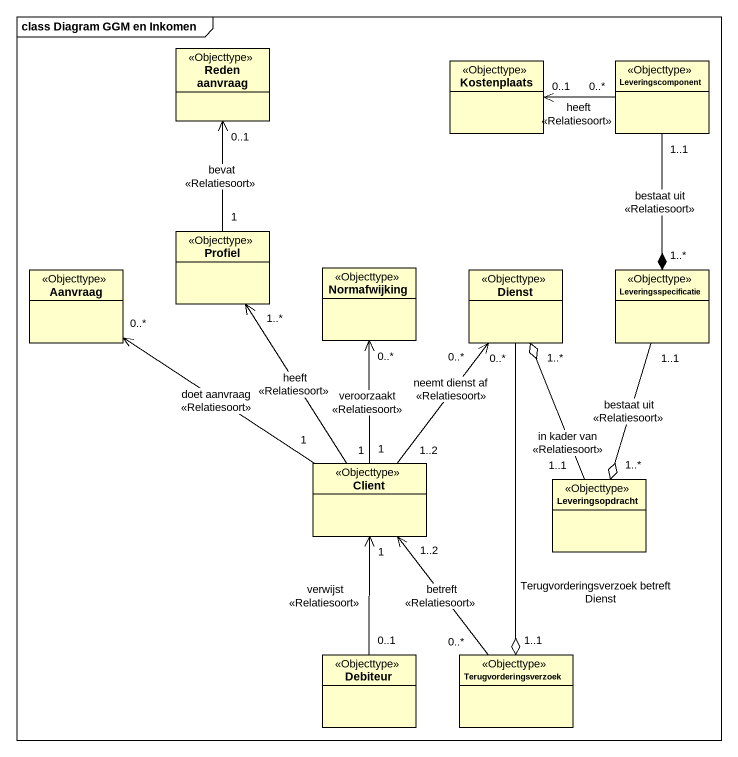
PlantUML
@startuml
mainframe class Diagram GGM en Inkomen
hide circle
hide empty members
class "Reden aanvraag" as Reden_aanvraag <<Objecttype>>
class Kostenplaats <<Objecttype>>
class Leveringscomponent <<Objecttype>>
class Profiel <<Objecttype>>
class Aanvraag <<Objecttype>>
class Normafwijking <<Objecttype>>
class Dienst <<Objecttype>>
class Leveringsspecificatie <<Objecttype>>
class Client <<Objecttype>>
class Leveringsopdracht <<Objecttype>>
class Debiteur <<Objecttype>>
class Terugvorderingsverzoek <<Objecttype>>
Leveringscomponent "0..*" -left-> "0..1" Kostenplaats : heeft\n<<Relatiesoort>>
Profiel "1" -up-> "0..1" Reden_aanvraag : bevat\n<<Relatiesoort>>
Leveringsspecificatie "1..*" *-up- "1..1" Leveringscomponent : bestaat uit\n<<Relatiesoort>>
Client "1" -up-> "1..*" Profiel : heeft\n<<Relatiesoort>>
Client "1" -up-> "0..*" Aanvraag : doet aanvraag\n<<Relatiesoort>>
Client "1" -up-> "0..*" Normafwijking : veroorzaakt\n<<Relatiesoort>>
Client "1..2" -up-> "0..*" Dienst : neemt dienst af\n<<Relatiesoort>>
Leveringsopdracht "1..1" -up-o "1..*" Dienst : in kader van\n<<Relatiesoort>>
Leveringsopdracht "1..*" o-up- "1..1" Leveringsspecificatie : bestaat uit\n<<Relatiesoort>>
Debiteur "0..1" -up-> "1" Client : verwijst\n<<Relatiesoort>>
Terugvorderingsverzoek "1..1" o-up- "0..*" Dienst : Terugvorderingsverzoek betreft Dienst
Terugvorderingsverzoek "0..*" -up-> "1..2" Client : betreft\n<<Relatiesoort>>
@enduml
